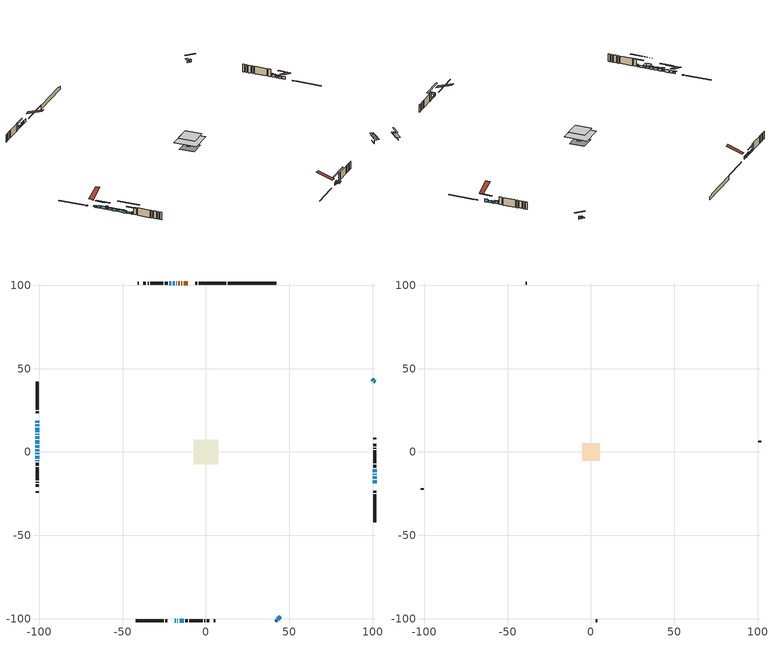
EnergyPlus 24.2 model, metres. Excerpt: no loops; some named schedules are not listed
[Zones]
conditioned space
 floor outside (Floor1 construction): -0.5,-0.5 -0.5,0.5 0.5,0.5 0.5,-0.5 z1.04
 floor outside (Floor2 construction): -0.66,-0.66 -0.66,0.66 0.66,0.66 0.66,-0.66 z1.04
 floor adiabatic (AdiabaticFloorConstruction): -7.26,-7.26 -7.26,7.26 7.26,7.26 7.26,-7.26 z3.48
 floor foundation (Slab1 construction): -4.79,-4.79 -4.79,4.79 4.79,4.79 4.79,-4.79 z-1.6
 floor foundation (Slab2 construction): -2.5,-1 -2.5,1 2.5,1 2.5,-1 z0
 wall outside (RimJoist1 construction): 12.1,101.38 -4.4,101.38 / -41.99,-101.38 -25.49,-101.38 / -101.38,41.99 -101.38,25.49 / 101.38,-41.99 101.38,-25.49 z1.04:1.34
 wall outside (RimJoist3 construction): -5.33,101.38 -6.53,101.38 / -24.56,-101.38 -23.36,-101.38 / -101.38,24.56 -101.38,23.36 / 101.38,-24.56 101.38,-23.36 z1.04:1.34
 wall outside (AdiabaticWallConstruction 1): -11.09,101.38 -13.43,101.38 / -14.36,101.38 -14.79,101.38 / -15.72,101.38 -16.53,101.38 / -17.46,101.38 -17.94,101.38 z1.04:3.07
 wall outside (AdiabaticWallConstruction): 101.38,-18.8 101.38,-17.02 / -101.38,14.58 -101.38,11.88 / 101.38,-12.15 101.38,-10.37 / 101.38,41.99 100.96,42.41 / 41.99,-101.38 42.41,-100.96 z1.04:2.82; -18.86,101.38 -20.03,101.38 / -101.38,-2.34 -101.38,-4.12 z1.04:2.21; -18.8,-101.38 -18.21,-101.38 / -101.38,16.7 -101.38,15.5 / -101.38,9.55 -101.38,8.05 z1.04:2.54; -101.38,18.8 -101.38,17.63 z1.04:2.01; -101.38,10.96 -101.38,10.47 / -17.28,-101.38 -16.8,-101.38 / -101.38,-5.05 -101.38,-5.53 z1.04:2.64; 101.38,-16.09 101.38,-14.59 / 101.38,-13.66 101.38,-13.08 / -20.96,101.38 -22.16,101.38 / -101.38,1.6 -101.38,0.41 z1.04:2.24; -101.38,7.12 -101.38,4.88 z1.04:2.44; -101.38,3.95 -101.38,2.53 z1.04:2.51; -101.38,-0.52 -101.38,-1.41 z1.04:1.93; -15.87,-101.38 -13.48,-101.38 z1.04:1.8; 100.31,43.06 99.77,43.6 z1.04:2.26; 43.06,-100.31 44.39,-98.98 z1.04:1.29; 45.05,-98.32 45.19,-98.17 z1.04:1.48
 wall outside (Wall1 construction): -23.09,101.38 -24.75,101.38 / -12.55,-101.38 -10.89,-101.38 / -101.38,-6.46 -101.38,-8.13 / 101.38,-9.44 101.38,-7.78 z1.04:5.92
 wall outside (Wall2 construction): -25.68,101.38 -33.54,101.38 / -9.96,-101.38 -2.1,-101.38 / -101.38,-9.05 -101.38,-16.91 / 101.38,-6.85 101.38,1.01 z1.04:5.92
 wall outside (Wall4 construction): -34.47,101.38 -35.07,101.38 / -1.17,-101.38 -0.57,-101.38 / -101.38,-17.84 -101.38,-18.44 / 101.38,1.94 101.38,2.54 z1.04:5.92
 wall outside (Wall5 construction): -36,101.38 -37.59,101.38 / 0.36,-101.38 1.95,-101.38 / -101.38,-19.37 -101.38,-20.96 / 101.38,3.47 101.38,5.06 z1.04:5.92
 wall outside (Wall7 construction): -40.2,101.38 -41.06,101.38 / 4.56,-101.38 5.42,-101.38 / -101.38,-23.57 -101.38,-24.44 / 101.38,7.67 101.38,8.54 z1.04:5.92
 wall foundation (FoundationWall1 construction): 13.03,101.38,-1.6 13.03,101.38,1.04 39.1,101.38,1.04 39.1,101.38,0.41 41.99,101.38,0.41 41.99,101.38,-1.6
 window (WindowConstruction): 101.38,-18.8 101.38,-17.02 z1.04:2.82
 window (WindowConstruction 5): -18.86,101.38 -20.03,101.38 z1.04:2.21
 window (WindowConstruction 6): -18.8,-101.38 -18.21,-101.38 z1.04:2.54
 window (WindowConstruction 7): -101.38,18.8 -101.38,17.63 z1.04:2.01
 window (WindowConstruction 8): -101.38,16.7 -101.38,15.51 z1.04:2.54
 window (WindowConstruction 9): -101.38,14.58 -101.38,11.89 z1.04:2.82
 window (WindowConstruction 22): -101.38,10.96 -101.38,10.47 z1.04:2.64
 window (WindowConstruction 10): 101.38,-16.09 101.38,-14.59 z1.04:2.23
 window (WindowConstruction 11): 101.38,-13.66 101.38,-13.08 z1.04:2.23
 window (WindowConstruction 12): -20.96,101.38 -22.16,101.38 z1.04:2.23
 window (WindowConstruction 13): -101.38,9.55 -101.38,8.05 z1.04:2.54
 window (WindowConstruction 1): 101.38,-12.15 101.38,-10.37 z1.04:2.82
 window (WindowConstruction 14): -101.38,7.12 -101.38,4.88 z1.04:2.44
 window (WindowConstruction 15): -101.38,3.95 -101.38,2.53 z1.04:2.51
 window (WindowConstruction 23): -17.28,-101.38 -16.8,-101.38 z1.04:2.64
 window (WindowConstruction 16): -101.38,1.6 -101.38,0.41 z1.04:2.23
 window (WindowConstruction 17): -101.38,-0.52 -101.38,-1.41 z1.04:1.93
 window (WindowConstruction 18): -101.38,-2.34 -101.38,-4.12 z1.04:2.21
 window (WindowConstruction 24): -15.87,-101.38 -13.48,-101.38 z1.04:1.8
 window (WindowConstruction 2): 101.38,41.99 100.96,42.41 z1.04:2.82
 window (WindowConstruction 3): 100.31,43.06 99.77,43.6 z1.04:2.26
 window (WindowConstruction 4): 41.99,-101.38 42.41,-100.96 z1.04:2.82
 window (WindowConstruction 19): -101.38,-5.05 -101.38,-5.53 z1.04:2.64
 window (WindowConstruction 20): 43.06,-100.31 44.39,-98.98 z1.04:1.29
 window (WindowConstruction 21): 45.05,-98.32 45.19,-98.18 z1.04:1.47
 door (Door): -11.09,101.38 -13.43,101.38 z1.04:3.07
 door (Door 1): -14.36,101.38 -14.79,101.38 z1.04:3.07
 door (Door 2): -15.72,101.38 -16.53,101.38 z1.04:3.07
 door (Door 3): -17.46,101.38 -17.94,101.38 z1.04:3.07
 ceiling adiabatic (AdiabaticFloorConstruction): 7.26,-7.26 7.26,7.26 -7.26,7.26 -7.26,-7.26 z3.48
attic - vented
 floor to conditioned space (Floor3 construction Reversed): -5.28,-5.28 -5.28,5.28 5.28,5.28 5.28,-5.28 z5.92
 wall outside (Wall6 construction): -38.52,101.38 -39.27,101.38 / 2.88,-101.38 3.63,-101.38 / -101.38,-21.89 -101.38,-22.65 / 101.38,5.99 101.38,6.75 z1.04:5.92
 roof outside (Roof1 construction): -10.16,101.38,5.92 -10.16,91.1,9.34 -7.45,91.1,9.34 -7.45,101.38,5.92; -19.73,-101.38,5.92 -19.73,-91.1,9.34 -22.43,-91.1,9.34 -22.43,-101.38,5.92; -101.38,19.73,5.92 -91.1,19.73,9.34 -91.1,22.43,9.34 -101.38,22.43,5.92; 101.38,-19.73,5.92 91.1,-19.73,9.34 91.1,-22.43,9.34 101.38,-22.43,5.92
shading: 101.38,-13.97 101.38,-21.85 101.99,-21.85 101.99,-13.97 z5.87; -23.08,101.38 -15.81,101.38 -15.81,101.99 -23.08,101.99 z5.26; -17.91,-101.38 -19.1,-101.38 -19.1,-104.43 -17.91,-104.43 z2.84; -101.38,17.33 -101.38,19.1 -102.6,19.1 -102.6,17.33 z2.3; -101.38,12.45 -101.38,19.75 -101.99,19.75 -101.99,12.45 z5.59; -101.38,8.83 -101.38,17.63 -101.99,17.63 -101.99,8.83 z5.87; -101.38,9.87 -101.38,11.57 -101.99,11.57 -101.99,9.87 z3.25; 101.38,-14.29 101.38,-16.39 101.99,-16.39 101.99,-14.29 z2.53; 101.38,-12.78 101.38,-13.96 101.99,-13.96 101.99,-12.78 z2.53; -22.45,101.38 -20.66,101.38 -20.66,101.99 -22.45,101.99 z2.53; -101.38,7.75 -101.38,9.84 -101.99,9.84 -101.99,7.75 z2.84; 101.38,-10.07 101.38,-12.45 101.99,-12.45 101.99,-10.07 z3.12; -101.38,4.58 -101.38,7.42 -101.99,7.42 -101.99,4.58 z2.73; -101.38,2.23 -101.38,4.25 -101.99,4.25 -101.99,2.23 z2.81; -16.19,-101.38 -17.89,-101.38 -17.89,-104.43 -16.19,-104.43 z3.25; -101.38,-0.2 -101.38,2.21 -104.43,2.21 -104.43,-0.2 z2.84; -101.38,-2.02 -101.38,0.09 -104.43,0.09 -104.43,-2.02 z2.54; -101.38,-10.22 -101.38,3.76 -101.99,3.76 -101.99,-10.22 z8.31; -7.38,-101.38 -21.97,-101.38 -21.97,-101.99 -7.38,-101.99 z7.9; 98.81,44.56 103.53,39.83 103.96,40.27 99.24,44.99 z5.87; 99.56,43.81 100.52,42.85 102.24,44.58 101.28,45.54 z2.56; 44.56,-98.81 39.83,-103.53 40.27,-103.96 44.99,-99.24 z5.87; -101.38,-8.58 -101.38,-2 -101.99,-2 -101.99,-8.58 z5.69; 46.33,-97.04 41.12,-102.24 42.85,-103.97 48.06,-98.76 z4.03; 47.35,-96.02 42.89,-100.48 44.62,-102.2 49.07,-97.75 z4.52
[Building]
Building 1: Terrain=Suburbs
[Site:Location]
Calgary Intl AP_AB: Latitude {deg}=51.11; Longitude {deg}=-114.02; Time Zone {hr}=-7; Elevation {m}=1084; Keep Site Location Information=Yes
[Site:GroundTemperature:Shallow]
0.326196, -1.55603, -1.70677, -0.813554, 2.7722, 6.34125, 9.43543, 11.3955, 11.562, 9.96783, 6.95256, 3.49299
[Site:WaterMainsTemperature]
Calculation Method=Schedule; Temperature Schedule=mains temperature schedule
[Material] Roughness=Rough; Thermal Absorptance=0.9
Name | Thickness {m} | Conductivity {W/m-K} | Density {kg/m3} | Specific Heat {J/kg-K} | Solar Absorptance | Visible Absorptance
asphalt or fiberglass shingles | 0.00635 | 0.162714 | 1121.4 | 1465.45 | 0.4 | 0.4
ceiling loosefill ins | 0.169333 | 0.0480833 | 16.02 | 1046.75 | 0.7 | 0.7
ceiling stud and cavity | 0.1397 | 0.202907 | 65.682 | 1177.47 | 0.7 | 0.7
concrete 4.0 in. | 0.1016 | 1.803125 | 2242.8 | 837.4 | 0.7 | 0.7
concrete 8.0 in. | 0.2032 | 1.803125 | 2242.8 | 837.4 | 0.7 | 0.7
door material | 0.04445 | 0.0451087 | 512.64 | 1214.23 | 0.7 | 0.7
door material 1 | 0.04445 | 0.20624 | 512.64 | 1214.23 | 0.7 | 0.7
exterior vertical ins | 0.0454343 | 0.029427 | 32.04 | 1214.23 | 0.7 | 0.7
floor covering | 0.0127 | 0.0433444 | 54.468 | 1339.84 | 0.6 | 0.6
floor rigid ins | 0.103632 | 0.029427 | 32.04 | 1214.23 | 0.7 | 0.7
floor rigid ins 1; wall rigid ins 1 | 0.512978 | 0.029427 | 32.04 | 1214.23 | 0.7 | 0.7
floor stud and cavity | 0.1397 | 0.153103 | 92.3553 | 1139.71 | 0.7 | 0.7
floor stud and cavity 1 | 0.1397 | 0.183144 | 92.3553 | 1139.71 | 0.7 | 0.7
floor stud and cavity 2 | 0.1397 | 1.75129 | 37.0049 | 1207.88 | 0.7 | 0.7
furniture material conditioned space 1 | 0.1524 | 0.115458 | 640.8 | 1214.23 | 0.6 | 0.6
gypsum board | 0.0127 | 0.160291 | 801 | 837.4 | 0.6 | 0.6
gypsum board 1 | 0.0127 | 0.160291 | 801 | 837.4 | 0.7 | 0.7
osb sheathing 0.5 in. | 0.0127 | 0.115458 | 512.64 | 1214.23 | 0.7 | 0.7
osb sheathing 0.75 in. | 0.01905 | 0.115458 | 512.64 | 1214.23 | 0.7 | 0.7
osb sheathing 2.0 in. | 0.0508 | 0.115458 | 512.64 | 1214.23 | 0.7 | 0.7
rim joist rigid ins; wall rigid ins | 0.051816 | 0.029427 | 32.04 | 1214.23 | 0.7 | 0.7
rim joist stud and cavity | 0.0508 | 0.044277 | 125.044 | 1163.47 | 0.6 | 0.6
rim joist stud and cavity 1 | 0.0508 | 0.0460436 | 125.044 | 1163.47 | 0.6 | 0.6
wall stud and cavity | 0.1397 | 0.469481 | 139.0536 | 1170.24 | 0.7 | 0.7
wall stud and cavity 1 | 0.1397 | 0.238258 | 139.0536 | 1170.24 | 0.7 | 0.7
wall stud and cavity 2 | 0.1397 | 0.785599 | 139.0536 | 1170.24 | 0.7 | 0.7
wall stud and cavity 3 | 0.1397 | 0.219171 | 139.0536 | 1170.24 | 0.7 | 0.7
wall stud and cavity 4 | 0.0889 | 6.9971 | 50.32683 | 1063.81 | 0.6 | 0.6
wall stud and cavity 5 | 0.1397 | 0.0739999 | 139.0536 | 1170.24 | 0.7 | 0.7
wall stud and cavity 6 | 0.0889 | 0.380278 | 52.3479 | 1209.89 | 0.7 | 0.7
wall stud and cavity 7 | 0.0889 | 0.391764 | 83.0341 | 1211.67 | 0.7 | 0.7
wood siding | 0.0254 | 0.102417 | 544.68 | 1172.36 | 0.4 | 0.4
wood siding 1 | 0.00254 | 0.102417 | 544.68 | 1172.36 | 0.4 | 0.4
wood siding 2; wood siding 3; wood siding 4 | 0.0254 | 0.102417 | 544.68 | 1172.36 | 0.7 | 0.7
[WindowMaterial:SimpleGlazingSystem]
Name | U-Factor {W/m2-K} | Solar Heat Gain Coefficient
WindowMaterial | 1.68239 | 0.59
WindowMaterial 1 | 1.95096 | 0.46
WindowMaterial 10 | 1.86125 | 0.5
WindowMaterial 11 | 1.81299 | 0.53
WindowMaterial 12 | 1.8692 | 0.5
WindowMaterial 13 | 2.03045 | 0.42
WindowMaterial 14 | 1.71078 | 0.57
WindowMaterial 15 | 2.76008 | 0.61
WindowMaterial 16 | 2.00377 | 0.43
WindowMaterial 17 | 2.77825 | 0.14
WindowMaterial 18 | 1.831155 | 0.51
WindowMaterial 19 | 1.777214 | 0.54
WindowMaterial 2 | 1.77551 | 0.54
WindowMaterial 3 | 1.93393 | 0.47
WindowMaterial 4 | 1.799926 | 0.53
WindowMaterial 5 | 1.95777 | 0.46
WindowMaterial 6 | 1.885096 | 0.49
WindowMaterial 7 | 1.76926 | 0.55
WindowMaterial 8 | 1.98503 | 0.44
WindowMaterial 9 | 1.73406 | 0.56
[Construction]
AdiabaticFloorConstruction: floor stud and cavity 2, floor rigid ins 1, osb sheathing 0.75 in., floor covering
AdiabaticWallConstruction: wood siding 3, wall rigid ins 1, wall stud and cavity 6, gypsum board
AdiabaticWallConstruction 1: wood siding 4, wall rigid ins 1, wall stud and cavity 6, gypsum board
Door; Door 2; Door 3: door material
Door 1: door material 1
Floor1 construction: floor stud and cavity, floor rigid ins, osb sheathing 0.75 in., floor covering
Floor2 construction: floor stud and cavity 1, floor rigid ins, osb sheathing 0.75 in., floor covering
Floor3 construction Reversed: gypsum board, ceiling stud and cavity, ceiling loosefill ins
FoundationWall1 construction: concrete 8.0 in., gypsum board 1
furniture construction conditioned space 1: furniture material conditioned space 1
PartitionWallConstruction: gypsum board, wall stud and cavity 7, gypsum board
RimJoist1 construction: wood siding 2, rim joist rigid ins, osb sheathing 2.0 in., rim joist stud and cavity
RimJoist3 construction: wood siding 2, rim joist rigid ins, osb sheathing 2.0 in., rim joist stud and cavity 1
Roof1 construction: asphalt or fiberglass shingles
Slab1 construction; Slab2 construction: concrete 4.0 in.
Wall1 construction: wood siding, wall rigid ins, osb sheathing 0.5 in., wall stud and cavity, gypsum board
Wall2 construction: wood siding, wall rigid ins, osb sheathing 0.5 in., wall stud and cavity 1, gypsum board
Wall4 construction: wood siding, wall rigid ins, osb sheathing 0.5 in., wall stud and cavity 2, gypsum board
Wall5 construction: wood siding, wall rigid ins, osb sheathing 0.5 in., wall stud and cavity 3, gypsum board
Wall6 construction: wood siding 1, wall stud and cavity 4
Wall7 construction: wood siding, osb sheathing 0.5 in., wall stud and cavity 5, gypsum board
WindowConstruction; WindowConstruction 1: WindowMaterial
WindowConstruction 10; WindowConstruction 8: WindowMaterial 6
WindowConstruction 11: WindowMaterial 8
WindowConstruction 12; WindowConstruction 16: WindowMaterial 9
WindowConstruction 13: WindowMaterial 10
WindowConstruction 14: WindowMaterial 11
WindowConstruction 15: WindowMaterial 12
WindowConstruction 17: WindowMaterial 13
WindowConstruction 18: WindowMaterial 14
WindowConstruction 19; WindowConstruction 23: WindowMaterial 15
WindowConstruction 2; WindowConstruction 4: WindowMaterial 1
WindowConstruction 20: WindowMaterial 16
WindowConstruction 21: WindowMaterial 17
WindowConstruction 22: WindowMaterial 18
WindowConstruction 24: WindowMaterial 19
WindowConstruction 3: WindowMaterial 2
WindowConstruction 5: WindowMaterial 3
WindowConstruction 6: WindowMaterial 4
WindowConstruction 7: WindowMaterial 5
WindowConstruction 9: WindowMaterial 7
[Zone] Multiplier=1; Part of Total Floor Area=Yes
Name | Volume {m3}
attic - vented | 61.9192
conditioned space | 865
[Space]
Name | Zone | Volume {m3}
attic - vented 1 | attic - vented | 61.9192
conditioned space 1 | conditioned space | 865
[ZoneInfiltration:EffectiveLeakageArea]
infil attic - vented 1: Zone or Space=attic - vented 1; Schedule=Always On Discrete; Effective Air Leakage Area {cm2}=3817.37; Stack Coefficient=0.00057735; Wind Coefficient=1.62345e-05
[ZoneMixing]
whole house fan mix: Zone or Space=attic - vented; Schedule=Always On Continuous; Design Flow Rate Calculation Method=Flow/Zone; Design Flow Rate {m3/s}=0; Source Zone or Space=conditioned space
[SurfaceProperty:ExposedFoundationPerimeter] Exposed Perimeter Calculation Method=TotalExposedPerimeter
Name | Total Exposed Perimeter {m}
Slab1 | 28.96
Slab2 | 14.021
[InternalMass] Zone or ZoneList=conditioned space; Space or SpaceList=conditioned space 1
Name | Construction | Surface Area {m2}
furniture mass conditioned space 1 | furniture construction conditioned space 1 | 126.168
partition wall mass | PartitionWallConstruction | 315.42
[Lights]
interior lighting: Zone or ZoneList or Space or SpaceList=conditioned space 1; Schedule=interior lighting schedule; Design Level Calculation Method=LightingLevel; Lighting Level {W}=343.2; Return Air Fraction=0; Fraction Radiant=0.6; Fraction Visible=0.2; Fraction Replaceable=1
[People]
occupants: Zone or ZoneList or Space or SpaceList=conditioned space 1; Number of People Schedule=occupants schedule; Number of People Calculation Method=People; Number of People=3; Fraction Radiant=0.314171; Sensible Heat Fraction=0.56303; Activity Level Schedule=occupants activity schedule; Carbon Dioxide Generation Rate {m3/s-W}=0; Enable ASHRAE 55 Comfort Warnings=No; Mean Radiant Temperature Calculation Type=EnclosureAveraged
[ElectricEquipment] Zone or ZoneList or Space or SpaceList=conditioned space 1; Design Level Calculation Method=EquipmentLevel
Name | Schedule | Design Level {W} | Fraction Latent | Fraction Radiant | Fraction Lost
clothes dryer | clothes dryer schedule | 140.772 | 0.015 | 0.081 | 0.85
clothes washer | clothes washer schedule | 32.1985 | 0.03 | 0.162 | 0.7
cooking range | cooking range schedule | 215.147 | 0.08 | 0.432 | 0.2
dishwasher | dishwasher schedule | 66.8632 | 0.3 | 0.18 | 0.4
fridge | fridge schedule | 72.9452 | 0 | 0.6 | 0
mech vent bath fan 0 | mech vent bath fan 0 schedule | 50.2 | 0 | 0 | 1
mech vent bath fan 1 | mech vent bath fan 1 schedule | 50.2 | 0 | 0 | 1
mech vent bath fan 2 | mech vent bath fan 2 schedule | 50.2 | 0 | 0 | 1
mech vent bath fan 3 | mech vent bath fan 3 schedule | 50.2 | 0 | 0 | 1
mech vent house fan | mech vent house fan schedule | 0 | 0 | 0 | 1
mech vent house fan cfis | mech vent house fan cfis schedule | 0 | 0 | 0 | 0
mech vent range fan 0 | mech vent range fan 0 schedule | 57 | 0 | 0 | 1
misc plug loads | misc plug loads schedule | 494.7 | 0.045 | 0.513 | 0.1
whole house fan | Always On Discrete | 0 | 0 | 0 | 1
[OtherEquipment] Zone or ZoneList or Space or SpaceList=conditioned space 1; Design Level Calculation Method=EquipmentLevel
Name | Fuel Type | Schedule | Design Level {W} | Fraction Latent | Fraction Radiant | Fraction Lost
clothes dryer 1 | Electricity | clothes dryer schedule | 0 | 0.015 | 0.081 | 0.85
cooking range 1 | Electricity | cooking range schedule | 0 | 0.08 | 0.432 | 0.2
general water use latent | None | general water use schedule | 62.594 | 1 | 0 | 0
general water use sensible | None | general water use schedule | -61.6891 | 0 | 0.6 | 0
mech vent house fan latent load | None | Always On Discrete | 0 | 1 | 0 | 0
mech vent house fan sensible load | None | Always On Discrete | 0 | 0 | 0 | 0
water heater energy adjustment1 | NaturalGas | Always On Discrete | 0.01 | 0 | 0 | 1
[ZoneInfiltration:DesignFlowRate] Zone or ZoneList or Space or SpaceList=conditioned space 1; Schedule=Always On Discrete; Design Flow Rate Calculation Method=Flow/Zone; Design Flow Rate {m3/s}=0
infil flow; natural vent flow; whole house fan flow
[Foundation:Kiva] Initial Indoor Air Temperature {C}=18; Wall Depth Below Slab {m}=0.2032
Name | Wall Height Above Grade {m} | Custom Block Material Name 1 | Custom Block Depth 1 {m} | Custom Block X Position 1 {m} | Custom Block Z Position 1 {m}
Foundation Kiva 1 | 1.04001 | exterior vertical ins | 2.63999 | 0.2159 | 0
Foundation Kiva 2 | 0.1016
[Foundation:Kiva:Settings]
Soil Conductivity {W/m-K}=0.849921; Soil Density {kg/m3}=1842.3; Soil Specific Heat {J/kg-K}=418.7; Ground Solar Absorptivity=0.9; Ground Thermal Absorptivity=0.9; Ground Surface Roughness {m}=0.03; Far-Field Width {m}=40; Deep-Ground Boundary Condition=ZeroFlux; Deep-Ground Depth {m}=40; Minimum Cell Dimension {m}=0.2; Maximum Cell Growth Coefficient=3; Simulation Timestep=Timestep
[Exterior:Lights]
exterior lighting: Schedule=exterior lighting schedule; Design Level {W}=75.6
[Schedule:Constant]
Name | Hourly Value
Always On Continuous; mech vent house fan schedule; mech vent house fan cfis schedule; Always On Discrete | 1
occupants activity schedule | 117.228
fridge schedule | 0
[Schedule:Week:Daily]
interior lighting schedule Week Rule - Jan1-Jan27: interior lighting schedule day, interior lighting schedule day, interior lighting schedule day, interior lighting schedule day, interior lighting schedule day, interior lighting schedule day, interior lighting schedule day, interior lighting schedule default day, interior lighting schedule default day, interior lighting schedule default day, interior lighting schedule default day, interior lighting schedule default day
interior lighting schedule Week Rule - Jan28-Feb3: interior lighting schedule day, interior lighting schedule day, interior lighting schedule day, interior lighting schedule day, interior lighting schedule day 1, interior lighting schedule day 1, interior lighting schedule day 1, interior lighting schedule default day, interior lighting schedule default day, interior lighting schedule default day, interior lighting schedule default day, interior lighting schedule default day
interior lighting schedule Week Rule - Feb4-Feb24: interior lighting schedule day 1, interior lighting schedule day 1, interior lighting schedule day 1, interior lighting schedule day 1, interior lighting schedule day 1, interior lighting schedule day 1, interior lighting schedule day 1, interior lighting schedule default day, interior lighting schedule default day, interior lighting schedule default day, interior lighting schedule default day, interior lighting schedule default day
interior lighting schedule Week Rule - Feb25-Mar3: interior lighting schedule day 1, interior lighting schedule day 1, interior lighting schedule day 1, interior lighting schedule day 1, interior lighting schedule day 2, interior lighting schedule day 2, interior lighting schedule day 2, interior lighting schedule default day, interior lighting schedule default day, interior lighting schedule default day, interior lighting schedule default day, interior lighting schedule default day
interior lighting schedule Week Rule - Mar4-Mar31: interior lighting schedule day 2, interior lighting schedule day 2, interior lighting schedule day 2, interior lighting schedule day 2, interior lighting schedule day 2, interior lighting schedule day 2, interior lighting schedule day 2, interior lighting schedule default day, interior lighting schedule default day, interior lighting schedule default day, interior lighting schedule default day, interior lighting schedule default day
interior lighting schedule Week Rule - Apr1-Apr28: interior lighting schedule day 3, interior lighting schedule day 3, interior lighting schedule day 3, interior lighting schedule day 3, interior lighting schedule day 3, interior lighting schedule day 3, interior lighting schedule day 3, interior lighting schedule default day, interior lighting schedule default day, interior lighting schedule default day, interior lighting schedule default day, interior lighting schedule default day
interior lighting schedule Week Rule - Apr29-May5: interior lighting schedule day 3, interior lighting schedule day 3, interior lighting schedule day 4, interior lighting schedule day 4, interior lighting schedule day 4, interior lighting schedule day 4, interior lighting schedule day 4, interior lighting schedule default day, interior lighting schedule default day, interior lighting schedule default day, interior lighting schedule default day, interior lighting schedule default day
interior lighting schedule Week Rule - May6-May26: interior lighting schedule day 4, interior lighting schedule day 4, interior lighting schedule day 4, interior lighting schedule day 4, interior lighting schedule day 4, interior lighting schedule day 4, interior lighting schedule day 4, interior lighting schedule default day, interior lighting schedule default day, interior lighting schedule default day, interior lighting schedule default day, interior lighting schedule default day
interior lighting schedule Week Rule - May27-Jun2: interior lighting schedule day 4, interior lighting schedule day 4, interior lighting schedule day 4, interior lighting schedule day 4, interior lighting schedule day 4, interior lighting schedule day 5, interior lighting schedule day 5, interior lighting schedule default day, interior lighting schedule default day, interior lighting schedule default day, interior lighting schedule default day, interior lighting schedule default day
interior lighting schedule Week Rule - Jun3-Jun30: interior lighting schedule day 5, interior lighting schedule day 5, interior lighting schedule day 5, interior lighting schedule day 5, interior lighting schedule day 5, interior lighting schedule day 5, interior lighting schedule day 5, interior lighting schedule default day, interior lighting schedule default day, interior lighting schedule default day, interior lighting schedule default day, interior lighting schedule default day
interior lighting schedule Week Rule - Jul1-Jul28: interior lighting schedule day 6, interior lighting schedule day 6, interior lighting schedule day 6, interior lighting schedule day 6, interior lighting schedule day 6, interior lighting schedule day 6, interior lighting schedule day 6, interior lighting schedule default day, interior lighting schedule default day, interior lighting schedule default day, interior lighting schedule default day, interior lighting schedule default day
interior lighting schedule Week Rule - Jul29-Aug4: interior lighting schedule day 6, interior lighting schedule day 6, interior lighting schedule day 6, interior lighting schedule day 7, interior lighting schedule day 7, interior lighting schedule day 7, interior lighting schedule day 7, interior lighting schedule default day, interior lighting schedule default day, interior lighting schedule default day, interior lighting schedule default day, interior lighting schedule default day
interior lighting schedule Week Rule - Aug5-Aug25: interior lighting schedule day 7, interior lighting schedule day 7, interior lighting schedule day 7, interior lighting schedule day 7, interior lighting schedule day 7, interior lighting schedule day 7, interior lighting schedule day 7, interior lighting schedule default day, interior lighting schedule default day, interior lighting schedule default day, interior lighting schedule default day, interior lighting schedule default day
interior lighting schedule Week Rule - Aug26-Sep1: interior lighting schedule day 7, interior lighting schedule day 7, interior lighting schedule day 7, interior lighting schedule day 7, interior lighting schedule day 7, interior lighting schedule day 7, interior lighting schedule day 8, interior lighting schedule default day, interior lighting schedule default day, interior lighting schedule default day, interior lighting schedule default day, interior lighting schedule default day
interior lighting schedule Week Rule - Sep2-Sep29: interior lighting schedule day 8, interior lighting schedule day 8, interior lighting schedule day 8, interior lighting schedule day 8, interior lighting schedule day 8, interior lighting schedule day 8, interior lighting schedule day 8, interior lighting schedule default day, interior lighting schedule default day, interior lighting schedule default day, interior lighting schedule default day, interior lighting schedule default day
interior lighting schedule Week Rule - Sep30-Oct6: interior lighting schedule day 8, interior lighting schedule day 9, interior lighting schedule day 9, interior lighting schedule day 9, interior lighting schedule day 9, interior lighting schedule day 9, interior lighting schedule day 9, interior lighting schedule default day, interior lighting schedule default day, interior lighting schedule default day, interior lighting schedule default day, interior lighting schedule default day
interior lighting schedule Week Rule - Oct7-Oct27: interior lighting schedule day 9, interior lighting schedule day 9, interior lighting schedule day 9, interior lighting schedule day 9, interior lighting schedule day 9, interior lighting schedule day 9, interior lighting schedule day 9, interior lighting schedule default day, interior lighting schedule default day, interior lighting schedule default day, interior lighting schedule default day, interior lighting schedule default day
interior lighting schedule Week Rule - Oct28-Nov3: interior lighting schedule day 9, interior lighting schedule day 9, interior lighting schedule day 9, interior lighting schedule day 9, interior lighting schedule day 10, interior lighting schedule day 10, interior lighting schedule day 10, interior lighting schedule default day, interior lighting schedule default day, interior lighting schedule default day, interior lighting schedule default day, interior lighting schedule default day
interior lighting schedule Week Rule - Nov4-Nov24: interior lighting schedule day 10, interior lighting schedule day 10, interior lighting schedule day 10, interior lighting schedule day 10, interior lighting schedule day 10, interior lighting schedule day 10, interior lighting schedule day 10, interior lighting schedule default day, interior lighting schedule default day, interior lighting schedule default day, interior lighting schedule default day, interior lighting schedule default day
interior lighting schedule Week Rule - Nov25-Dec1: interior lighting schedule day 10, interior lighting schedule day 10, interior lighting schedule day 10, interior lighting schedule day 10, interior lighting schedule day 10, interior lighting schedule day 10, interior lighting schedule day 11, interior lighting schedule default day, interior lighting schedule default day, interior lighting schedule default day, interior lighting schedule default day, interior lighting schedule default day
interior lighting schedule Week Rule - Dec2-Dec31: interior lighting schedule day 11, interior lighting schedule day 11, interior lighting schedule day 11, interior lighting schedule day 11, interior lighting schedule day 11, interior lighting schedule day 11, interior lighting schedule day 11, interior lighting schedule default day, interior lighting schedule default day, interior lighting schedule default day, interior lighting schedule default day, interior lighting schedule default day
occupants schedule Week Rule - Jan1-Dec31: occupants schedule day, occupants schedule day, occupants schedule day, occupants schedule day, occupants schedule day, occupants schedule day, occupants schedule day, occupants schedule default day, occupants schedule default day, occupants schedule default day, occupants schedule default day, occupants schedule default day
clothes dryer schedule Week Rule - Jan1-Dec31: clothes dryer schedule day, clothes dryer schedule day, clothes dryer schedule day, clothes dryer schedule day, clothes dryer schedule day, clothes dryer schedule day, clothes dryer schedule day, clothes dryer schedule default day, clothes dryer schedule default day, clothes dryer schedule default day, clothes dryer schedule default day, clothes dryer schedule default day
clothes washer schedule Week Rule - Jan1-Dec31: clothes washer schedule day, clothes washer schedule day, clothes washer schedule day, clothes washer schedule day, clothes washer schedule day, clothes washer schedule day, clothes washer schedule day, clothes washer schedule default day, clothes washer schedule default day, clothes washer schedule default day, clothes washer schedule default day, clothes washer schedule default day
cooking range schedule Week Rule - Jan1-Dec31: cooking range schedule day, cooking range schedule day, cooking range schedule day, cooking range schedule day, cooking range schedule day, cooking range schedule day, cooking range schedule day, cooking range schedule default day, cooking range schedule default day, cooking range schedule default day, cooking range schedule default day, cooking range schedule default day
dishwasher schedule Week Rule - Jan1-Dec31: dishwasher schedule day, dishwasher schedule day, dishwasher schedule day, dishwasher schedule day, dishwasher schedule day, dishwasher schedule day, dishwasher schedule day, dishwasher schedule default day, dishwasher schedule default day, dishwasher schedule default day, dishwasher schedule default day, dishwasher schedule default day
mech vent bath fan 0 schedule Week Rule - Jan1-Dec31: mech vent bath fan 0 schedule day, mech vent bath fan 0 schedule day, mech vent bath fan 0 schedule day, mech vent bath fan 0 schedule day, mech vent bath fan 0 schedule day, mech vent bath fan 0 schedule day, mech vent bath fan 0 schedule day, mech vent bath fan 0 schedule default day, mech vent bath fan 0 schedule default day, mech vent bath fan 0 schedule default day, mech vent bath fan 0 schedule default day, mech vent bath fan 0 schedule default day
[Schedule:Year]
interior lighting schedule: interior lighting schedule Week Rule - Jan1-Jan27, 1, 1, 1, 27, interior lighting schedule Week Rule - Jan28-Feb3, 1, 28, 2, 3, interior lighting schedule Week Rule - Feb4-Feb24, 2, 4, 2, 24, interior lighting schedule Week Rule - Feb25-Mar3, 2, 25, 3, 3, interior lighting schedule Week Rule - Mar4-Mar31, 3, 4, 3, 31, interior lighting schedule Week Rule - Apr1-Apr28, 4, 1, 4, 28, interior lighting schedule Week Rule - Apr29-May5, 4, 29, 5, 5, interior lighting schedule Week Rule - May6-May26, 5, 6, 5, 26, interior lighting schedule Week Rule - May27-Jun2, 5, 27, 6, 2, interior lighting schedule Week Rule - Jun3-Jun30, 6, 3, 6, 30, interior lighting schedule Week Rule - Jul1-Jul28, 7, 1, 7, 28, interior lighting schedule Week Rule - Jul29-Aug4, 7, 29, 8, 4, interior lighting schedule Week Rule - Aug5-Aug25, 8, 5, 8, 25, interior lighting schedule Week Rule - Aug26-Sep1, 8, 26, 9, 1, interior lighting schedule Week Rule - Sep2-Sep29, 9, 2, 9, 29, interior lighting schedule Week Rule - Sep30-Oct6, 9, 30, 10, 6, interior lighting schedule Week Rule - Oct7-Oct27, 10, 7, 10, 27, interior lighting schedule Week Rule - Oct28-Nov3, 10, 28, 11, 3, interior lighting schedule Week Rule - Nov4-Nov24, 11, 4, 11, 24, interior lighting schedule Week Rule - Nov25-Dec1, 11, 25, 12, 1, interior lighting schedule Week Rule - Dec2-Dec31, 12, 2, 12, 31
occupants schedule: occupants schedule Week Rule - Jan1-Dec31, 1, 1, 12, 31
clothes dryer schedule: clothes dryer schedule Week Rule - Jan1-Dec31, 1, 1, 12, 31
clothes washer schedule: clothes washer schedule Week Rule - Jan1-Dec31, 1, 1, 12, 31
cooking range schedule: cooking range schedule Week Rule - Jan1-Dec31, 1, 1, 12, 31
dishwasher schedule: dishwasher schedule Week Rule - Jan1-Dec31, 1, 1, 12, 31
mech vent bath fan 0 schedule: mech vent bath fan 0 schedule Week Rule - Jan1-Dec31, 1, 1, 12, 31
mech vent bath fan 1 schedule: mech vent bath fan 1 schedule Week Rule - Jan1-Dec31, 1, 1, 12, 31
mech vent bath fan 2 schedule: mech vent bath fan 2 schedule Week Rule - Jan1-Dec31, 1, 1, 12, 31
mech vent bath fan 3 schedule: mech vent bath fan 3 schedule Week Rule - Jan1-Dec31, 1, 1, 12, 31
mech vent range fan 0 schedule: mech vent range fan 0 schedule Week Rule - Jan1-Dec31, 1, 1, 12, 31
misc plug loads schedule: misc plug loads schedule Week Rule - Jan1-Dec31, 1, 1, 12, 31
general water use schedule: general water use schedule Week Rule - Jan1-Dec31, 1, 1, 12, 31
exterior lighting schedule: exterior lighting schedule Week Rule - Jan1-Jan27, 1, 1, 1, 27, exterior lighting schedule Week Rule - Jan28-Feb3, 1, 28, 2, 3, exterior lighting schedule Week Rule - Feb4-Feb24, 2, 4, 2, 24, exterior lighting schedule Week Rule - Feb25-Mar3, 2, 25, 3, 3, exterior lighting schedule Week Rule - Mar4-Mar31, 3, 4, 3, 31, exterior lighting schedule Week Rule - Apr1-Apr28, 4, 1, 4, 28, exterior lighting schedule Week Rule - Apr29-May5, 4, 29, 5, 5, exterior lighting schedule Week Rule - May6-May26, 5, 6, 5, 26, exterior lighting schedule Week Rule - May27-Jun2, 5, 27, 6, 2, exterior lighting schedule Week Rule - Jun3-Jun30, 6, 3, 6, 30, exterior lighting schedule Week Rule - Jul1-Jul28, 7, 1, 7, 28, exterior lighting schedule Week Rule - Jul29-Aug4, 7, 29, 8, 4, exterior lighting schedule Week Rule - Aug5-Aug25, 8, 5, 8, 25, exterior lighting schedule Week Rule - Aug26-Sep1, 8, 26, 9, 1, exterior lighting schedule Week Rule - Sep2-Sep29, 9, 2, 9, 29, exterior lighting schedule Week Rule - Sep30-Oct6, 9, 30, 10, 6, exterior lighting schedule Week Rule - Oct7-Oct27, 10, 7, 10, 27, exterior lighting schedule Week Rule - Oct28-Nov3, 10, 28, 11, 3, exterior lighting schedule Week Rule - Nov4-Nov24, 11, 4, 11, 24, exterior lighting schedule Week Rule - Nov25-Dec1, 11, 25, 12, 1, exterior lighting schedule Week Rule - Dec2-Dec31, 12, 2, 12, 31
[Schedule:Compact]
mains temperature schedule: Through: 01/01, For: AllDays, Until: 24:00, 5.30611, Through: 01/02, For: AllDays, Until: 24:00, 5.24556, Through: 01/03, For: AllDays, Until: 24:00, 5.18611, Through: 01/04, For: AllDays, Until: 24:00, 5.12778, Through: 01/05, For: AllDays, Until: 24:00, 5.07, Through: 01/06, For: AllDays, Until: 24:00, 5.01278, Through: 01/07, For: AllDays, Until: 24:00, 4.95722, Through: 01/08, For: AllDays, Until: 24:00, 4.90222, Through: 01/09, For: AllDays, Until: 24:00, 4.84778, Through: 01/10, For: AllDays, Until: 24:00, 4.795, Through: 01/11, For: AllDays, Until: 24:00, 4.74278, Through: 01/12, For: AllDays, Until: 24:00, 4.69167, Through: 01/13, For: AllDays, Until: 24:00, 4.64111, Through: 01/14, For: AllDays, Until: 24:00, 4.59222, Through: 01/15, For: AllDays, Until: 24:00, 4.54389, Through: 01/16, For: AllDays, Until: 24:00, 4.49722, Through: 01/17, For: AllDays, Until: 24:00, 4.45111, Through: 01/18, For: AllDays, Until: 24:00, 4.40611, Through: 01/19, For: AllDays, Until: 24:00, 4.36222, Through: 01/20, For: AllDays, Until: 24:00, 4.32, Through: 01/21, For: AllDays, Until: 24:00, 4.27833, Through: 01/22, For: AllDays, Until: 24:00, 4.23778, Through: 01/23, For: AllDays, Until: 24:00, 4.19833, Through: 01/24, For: AllDays, Until: 24:00, 4.16056, Through: 01/25, For: AllDays, Until: 24:00, 4.12333, Through: 01/26, For: AllDays, Until: 24:00, 4.08778, Through: 01/27, For: AllDays, Until: 24:00, 4.05278, Through: 01/28, For: AllDays, Until: 24:00, 4.01944, Through: 01/29, For: AllDays, Until: 24:00, 3.98722, Through: 01/30, For: AllDays, Until: 24:00, 3.95611, Through: 01/31, For: AllDays, Until: 24:00, 3.92667, Through: 02/01, For: AllDays, Until: 24:00, 3.89778, Through: 02/02, For: AllDays, Until: 24:00, 3.87056, Through: 02/03, For: AllDays, Until: 24:00, 3.84444, Through: 02/04, For: AllDays, Until: 24:00, 3.82, Through: 02/05, For: AllDays, Until: 24:00, 3.79611, Through: 02/06, For: AllDays, Until: 24:00, 3.77389, Through: 02/07, For: AllDays, Until: 24:00, 3.75333, Through: 02/08, For: AllDays, Until: 24:00, 3.73333, Through: 02/09, For: AllDays, Until: 24:00, 3.715, Through: 02/10, For: AllDays, Until: 24:00, 3.69778, Through: 02/11, For: AllDays, Until: 24:00, 3.68222, Through: 02/12, For: AllDays, Until: 24:00, 3.66778, Through: 02/13, For: AllDays, Until: 24:00, 3.65444, Through: 02/14, For: AllDays, Until: 24:00, 3.64278, Through: 02/15, For: AllDays, Until: 24:00, 3.63222, Through: 02/16, For: AllDays, Until: 24:00, 3.62278, Through: 02/17, For: AllDays, Until: 24:00, 3.615, Through: 02/18, For: AllDays, Until: 24:00, 3.60833, Through: 02/19, For: AllDays, Until: 24:00, 3.60333, Through: 02/20, For: AllDays, Until: 24:00, 3.59944, Through: 02/21, For: AllDays, Until: 24:00, 3.59667, Through: 02/22, For: AllDays, Until: 24:00, 3.59556, Through: 02/23, For: AllDays, Until: 24:00, 3.59556, Through: 02/24, For: AllDays, Until: 24:00, 3.59722, Through: 02/25, For: AllDays, Until: 24:00, 3.6, Through: 02/26, For: AllDays, Until: 24:00, 3.60389, Through: 02/27, For: AllDays, Until: 24:00, 3.60944, Through: 02/28, For: AllDays, Until: 24:00, 3.61611, Through: 03/01, For: AllDays, Until: 24:00, 3.62444, Through: 03/02, For: AllDays, Until: 24:00, 3.63333, Through: 03/03, For: AllDays, Until: 24:00, 3.64444, Through: 03/04, For: AllDays, Until: 24:00, 3.65611, Through: 03/05, For: AllDays, Until: 24:00, 3.67, Through: 03/06, For: AllDays, Until: 24:00, 3.68444, Through: 03/07, For: AllDays, Until: 24:00, 3.70056, Through: 03/08, For: AllDays, Until: 24:00, 3.71778, Through: 03/09, For: AllDays, Until: 24:00, 3.73611, Through: 03/10, For: AllDays, Until: 24:00, 3.75611, Through: 03/11, For: AllDays, Until: 24:00, 3.77722, Through: 03/12, For: AllDays, Until: 24:00, 3.79944, Through: 03/13, For: AllDays, Until: 24:00, 3.82333, Through: 03/14, For: AllDays, Until: 24:00, 3.84833, Through: 03/15, For: AllDays, Until: 24:00, 3.87444, Through: 03/16, For: AllDays, Until: 24:00, 3.90222, Through: 03/17, For: AllDays, Until: 24:00, 3.93056, Through: 03/18, For: AllDays, Until: 24:00, 3.96056, Through: 03/19, For: AllDays, Until: 24:00, 3.99167, Through: 03/20, For: AllDays, Until: 24:00, 4.02444, Through: 03/21, For: AllDays, Until: 24:00, 4.05778, Through: 03/22, For: AllDays, Until: 24:00, 4.09278, Through: 03/23, For: AllDays, Until: 24:00, 4.12833, Through: 03/24, For: AllDays, Until: 24:00, 4.16556, Through: 03/25, For: AllDays, Until: 24:00, 4.20389, Through: 03/26, For: AllDays, Until: 24:00, 4.24333, Through: 03/27, For: AllDays, Until: 24:00, 4.28389, Through: 03/28, For: AllDays, Until: 24:00, 4.32611, Through: 03/29, For: AllDays, Until: 24:00, 4.36889, Through: 03/30, For: AllDays, Until: 24:00, 4.41278, Through: 03/31, For: AllDays, Until: 24:00, 4.45778, Through: 04/01, For: AllDays, Until: 24:00, 4.50389, Through: 04/02, For: AllDays, Until: 24:00, 4.55111, Through: 04/03, For: AllDays, Until: 24:00, 4.59944, Through: 04/04, For: AllDays, Until: 24:00, 4.64833, Through: 04/05, For: AllDays, Until: 24:00, 4.69889, Through: 04/06, For: AllDays, Until: 24:00, 4.75, Through: 04/07, For: AllDays, Until: 24:00, 4.80222, Through: 04/08, For: AllDays, Until: 24:00, 4.85556, Through: 04/09, For: AllDays, Until: 24:00, 4.91, Through: 04/10, For: AllDays, Until: 24:00, 4.965, Through: 04/11, For: AllDays, Until: 24:00, 5.02111, Through: 04/12, For: AllDays, Until: 24:00, 5.07833, Through: 04/13, For: AllDays, Until: 24:00, 5.13611, Through: 04/14, For: AllDays, Until: 24:00, 5.195, Through: 04/15, For: AllDays, Until: 24:00, 5.25444, Through: 04/16, For: AllDays, Until: 24:00, 5.315, Through: 04/17, For: AllDays, Until: 24:00, 5.37611, Through: 04/18, For: AllDays, Until: 24:00, 5.43833, Through: 04/19, For: AllDays, Until: 24:00, 5.50111, Through: 04/20, For: AllDays, Until: 24:00, 5.565, Through: 04/21, For: AllDays, Until: 24:00, 5.62944, Through: 04/22, For: AllDays, Until: 24:00, 5.69444, Through: 04/23, For: AllDays, Until: 24:00, 5.76, Through: 04/24, For: AllDays, Until: 24:00, 5.82667, Through: 04/25, For: AllDays, Until: 24:00, 5.89389, Through: 04/26, For: AllDays, Until: 24:00, 5.96167, Through: 04/27, For: AllDays, Until: 24:00, 6.03056, Through: 04/28, For: AllDays, Until: 24:00, 6.09944, Through: 04/29, For: AllDays, Until: 24:00, 6.16944, Through: 04/30, For: AllDays, Until: 24:00, 6.23944, Through: 05/01, For: AllDays, Until: 24:00, 6.31056, Through: 05/02, For: AllDays, Until: 24:00, 6.38167, Through: 05/03, For: AllDays, Until: 24:00, 6.45333, Through: 05/04, For: AllDays, Until: 24:00, 6.52611, Through: 05/05, For: AllDays, Until: 24:00, 6.59889, Through: 05/06, For: AllDays, Until: 24:00, 6.67167, Through: 05/07, For: AllDays, Until: 24:00, 6.74556, Through: 05/08, For: AllDays, Until: 24:00, 6.81944, Through: 05/09, For: AllDays, Until: 24:00, 6.89389, Through: 05/10, For: AllDays, Until: 24:00, 6.96889, Through: 05/11, For: AllDays, Until: 24:00, 7.04389, Through: 05/12, For: AllDays, Until: 24:00, 7.11944, Through: 05/13, For: AllDays, Until: 24:00, 7.195, Through: 05/14, For: AllDays, Until: 24:00, 7.27111, Through: 05/15, For: AllDays, Until: 24:00, 7.34722, Through: 05/16, For: AllDays, Until: 24:00, 7.42389, Through: 05/17, For: AllDays, Until: 24:00, 7.50056, Through: 05/18, For: AllDays, Until: 24:00, 7.57722, Through: 05/19, For: AllDays, Until: 24:00, 7.65444, Through: 05/20, For: AllDays, Until: 24:00, 7.73167, Through: 05/21, For: AllDays, Until: 24:00, 7.80889, Through: 05/22, For: AllDays, Until: 24:00, 7.88611, Through: 05/23, For: AllDays, Until: 24:00, 7.96333, Through: 05/24, For: AllDays, Until: 24:00, 8.04111, Through: 05/25, For: AllDays, Until: 24:00, 8.11833, Through: 05/26, For: AllDays, Until: 24:00, 8.19611, Through: 05/27, For: AllDays, Until: 24:00, 8.27333, Through: 05/28, For: AllDays, Until: 24:00, 8.35056, Through: 05/29, For: AllDays, Until: 24:00, 8.42778, Through: 05/30, For: AllDays, Until: 24:00, 8.505, Through: 05/31, For: AllDays, Until: 24:00, 8.58222, Through: 06/01, For: AllDays, Until: 24:00, 8.65889, Through: 06/02, For: AllDays, Until: 24:00, 8.73556, Through: 06/03, For: AllDays, Until: 24:00, 8.81222, Through: 06/04, For: AllDays, Until: 24:00, 8.88889, Through: 06/05, For: AllDays, Until: 24:00, 8.965, Through: 06/06, For: AllDays, Until: 24:00, 9.04056, Through: 06/07, For: AllDays, Until: 24:00, 9.11611, Through: 06/08, For: AllDays, Until: 24:00, 9.19167, Through: 06/09, For: AllDays, Until: 24:00, 9.26667, Through: 06/10, For: AllDays, Until: 24:00, 9.34111, Through: 06/11, For: AllDays, Until: 24:00, 9.41556, Through: 06/12, For: AllDays, Until: 24:00, 9.48889, Through: 06/13, For: AllDays, Until: 24:00, 9.56278, Through: 06/14, For: AllDays, Until: 24:00, 9.63556, Through: 06/15, For: AllDays, Until: 24:00, 9.70833, Through: 06/16, For: AllDays, Until: 24:00, 9.78, Through: 06/17, For: AllDays, Until: 24:00, 9.85167, Through: 06/18, For: AllDays, Until: 24:00, 9.92278, Through: 06/19, For: AllDays, Until: 24:00, 9.99333, Through: 06/20, For: AllDays, Until: 24:00, 10.0633, Through: 06/21, For: AllDays, Until: 24:00, 10.1328, Through: 06/22, For: AllDays, Until: 24:00, 10.2011, Through: 06/23, For: AllDays, Until: 24:00, 10.2694, Through: 06/24, For: AllDays, Until: 24:00, 10.3367, Through: 06/25, For: AllDays, Until: 24:00, 10.4039, Through: 06/26, For: AllDays, Until: 24:00, 10.47, Through: 06/27, For: AllDays, Until: 24:00, 10.5356, Through: 06/28, For: AllDays, Until: 24:00, 10.6, Through: 06/29, For: AllDays, Until: 24:00, 10.6639, Through: 06/30, For: AllDays, Until: 24:00, 10.7272, Through: 07/01, For: AllDays, Until: 24:00, 10.7894, Through: 07/02, For: AllDays, Until: 24:00, 10.8511, Through: 07/03, For: AllDays, Until: 24:00, 10.9122, Through: 07/04, For: AllDays, Until: 24:00, 10.9722, Through: 07/05, For: AllDays, Until: 24:00, 11.0311, Through: 07/06, For: AllDays, Until: 24:00, 11.0894, Through: 07/07, For: AllDays, Until: 24:00, 11.1467, Through: 07/08, For: AllDays, Until: 24:00, 11.2033, Through: 07/09, For: AllDays, Until: 24:00, 11.2589, Through: 07/10, For: AllDays, Until: 24:00, 11.3133, Through: 07/11, For: AllDays, Until: 24:00, 11.3672, Through: 07/12, For: AllDays, Until: 24:00, 11.42, Through: 07/13, For: AllDays, Until: 24:00, 11.4717, Through: 07/14, For: AllDays, Until: 24:00, 11.5222, Through: 07/15, For: AllDays, Until: 24:00, 11.5717, Through: 07/16, For: AllDays, Until: 24:00, 11.6206, Through: 07/17, For: AllDays, Until: 24:00, 11.6683, Through: 07/18, For: AllDays, Until: 24:00, 11.715, Through: 07/19, For: AllDays, Until: 24:00, 11.76, Through: 07/20, For: AllDays, Until: 24:00, 11.8044, Through: 07/21, For: AllDays, Until: 24:00, 11.8478, Through: 07/22, For: AllDays, Until: 24:00, 11.89, Through: 07/23, For: AllDays, Until: 24:00, 11.9311, Through: 07/24, For: AllDays, Until: 24:00, 11.9711, Through: 07/25, For: AllDays, Until: 24:00, 12.01, Through: 07/26, For: AllDays, Until: 24:00, 12.0478, Through: 07/27, For: AllDays, Until: 24:00, 12.0839, Through: 07/28, For: AllDays, Until: 24:00, 12.1194, Through: 07/29, For: AllDays, Until: 24:00, 12.1533, Through: 07/30, For: AllDays, Until: 24:00, 12.1861, Through: 07/31, For: AllDays, Until: 24:00, 12.2178, Through: 08/01, For: AllDays, Until: 24:00, 12.2483, Through: 08/02, For: AllDays, Until: 24:00, 12.2778, Through: 08/03, For: AllDays, Until: 24:00, 12.3056, Through: 08/04, For: AllDays, Until: 24:00, 12.3322, Through: 08/05, For: AllDays, Until: 24:00, 12.3578, Through: 08/06, For: AllDays, Until: 24:00, 12.3822, Through: 08/07, For: AllDays, Until: 24:00, 12.405, Through: 08/08, For: AllDays, Until: 24:00, 12.4267, Through: 08/09, For: AllDays, Until: 24:00, 12.4472, Through: 08/10, For: AllDays, Until: 24:00, 12.4661, Through: 08/11, For: AllDays, Until: 24:00, 12.4839, Through: 08/12, For: AllDays, Until: 24:00, 12.5006, Through: 08/13, For: AllDays, Until: 24:00, 12.5156, Through: 08/14, For: AllDays, Until: 24:00, 12.5294, Through: 08/15, For: AllDays, Until: 24:00, 12.5422, Through: 08/16, For: AllDays, Until: 24:00, 12.5533, Through: 08/17, For: AllDays, Until: 24:00, 12.5633, Through: 08/18, For: AllDays, Until: 24:00, 12.5722, Through: 08/19, For: AllDays, Until: 24:00, 12.5794, Through: 08/20, For: AllDays, Until: 24:00, 12.585, Through: 08/21, For: AllDays, Until: 24:00, 12.59, Through: 08/22, For: AllDays, Until: 24:00, 12.5933, Through: 08/23, For: AllDays, Until: 24:00, 12.595, Through: 08/24, For: AllDays, Until: 24:00, 12.5961, Through: 08/25, For: AllDays, Until: 24:00, 12.595, Through: 08/26, For: AllDays, Until: 24:00, 12.5933, Through: 08/27, For: AllDays, Until: 24:00, 12.59, Through: 08/28, For: AllDays, Until: 24:00, 12.585, Through: 08/29, For: AllDays, Until: 24:00, 12.5789, Through: 08/30, For: AllDays, Until: 24:00, 12.5717, Through: 08/31, For: AllDays, Until: 24:00, 12.5633, Through: 09/01, For: AllDays, Until: 24:00, 12.5533, Through: 09/02, For: AllDays, Until: 24:00, 12.5417, Through: 09/03, For: AllDays, Until: 24:00, 12.5289, Through: 09/04, For: AllDays, Until: 24:00, 12.515, Through: 09/05, For: AllDays, Until: 24:00, 12.5, Through: 09/06, For: AllDays, Until: 24:00, 12.4833, Through: 09/07, For: AllDays, Until: 24:00, 12.4656, Through: 09/08, For: AllDays, Until: 24:00, 12.4467, Through: 09/09, For: AllDays, Until: 24:00, 12.4261, Through: 09/10, For: AllDays, Until: 24:00, 12.4044, Through: 09/11, For: AllDays, Until: 24:00, 12.3811, Through: 09/12, For: AllDays, Until: 24:00, 12.3572, Through: 09/13, For: AllDays, Until: 24:00, 12.3317, Through: 09/14, For: AllDays, Until: 24:00, 12.3044, Through: 09/15, For: AllDays, Until: 24:00, 12.2767, Through: 09/16, For: AllDays, Until: 24:00, 12.2472, Through: 09/17, For: AllDays, Until: 24:00, 12.2167, Through: 09/18, For: AllDays, Until: 24:00, 12.185, Through: 09/19, For: AllDays, Until: 24:00, 12.1522, Through: 09/20, For: AllDays, Until: 24:00, 12.1183, Through: 09/21, For: AllDays, Until: 24:00, 12.0828, Through: 09/22, For: AllDays, Until: 24:00, 12.0461, Through: 09/23, For: AllDays, Until: 24:00, 12.0089, Through: 09/24, For: AllDays, Until: 24:00, 11.97, Through: 09/25, For: AllDays, Until: 24:00, 11.93, Through: 09/26, For: AllDays, Until: 24:00, 11.8889, Through: 09/27, For: AllDays, Until: 24:00, 11.8467, Through: 09/28, For: AllDays, Until: 24:00, 11.8033, Through: 09/29, For: AllDays, Until: 24:00, 11.7589, Through: 09/30, For: AllDays, Until: 24:00, 11.7133, Through: 10/01, For: AllDays, Until: 24:00, 11.6667, Through: 10/02, For: AllDays, Until: 24:00, 11.6189, Through: 10/03, For: AllDays, Until: 24:00, 11.5706, Through: 10/04, For: AllDays, Until: 24:00, 11.5206, Through: 10/05, For: AllDays, Until: 24:00, 11.47, Through: 10/06, For: AllDays, Until: 24:00, 11.4183, Through: 10/07, For: AllDays, Until: 24:00, 11.3656, Through: 10/08, For: AllDays, Until: 24:00, 11.3117, Through: 10/09, For: AllDays, Until: 24:00, 11.2572, Through: 10/10, For: AllDays, Until: 24:00, 11.2017, Through: 10/11, For: AllDays, Until: 24:00, 11.145, Through: 10/12, For: AllDays, Until: 24:00, 11.0878, Through: 10/13, For: AllDays, Until: 24:00, 11.0294, Through: 10/14, For: AllDays, Until: 24:00, 10.97, Through: 10/15, For: AllDays, Until: 24:00, 10.91, Through: 10/16, For: AllDays, Until: 24:00, 10.8494, Through: 10/17, For: AllDays, Until: 24:00, 10.7878, Through: 10/18, For: AllDays, Until: 24:00, 10.725, Through: 10/19, For: AllDays, Until: 24:00, 10.6617, Through: 10/20, For: AllDays, Until: 24:00, 10.5978, Through: 10/21, For: AllDays, Until: 24:00, 10.5333, Through: 10/22, For: AllDays, Until: 24:00, 10.4678, Through: 10/23, For: AllDays, Until: 24:00, 10.4017, Through: 10/24, For: AllDays, Until: 24:00, 10.3344, Through: 10/25, For: AllDays, Until: 24:00, 10.2672, Through: 10/26, For: AllDays, Until: 24:00, 10.1989, Through: 10/27, For: AllDays, Until: 24:00, 10.1306, Through: 10/28, For: AllDays, Until: 24:00, 10.0611, Through: 10/29, For: AllDays, Until: 24:00, 9.99111, Through: 10/30, For: AllDays, Until: 24:00, 9.92056, Through: 10/31, For: AllDays, Until: 24:00, 9.84944, Through: 11/01, For: AllDays, Until: 24:00, 9.77778, Through: 11/02, For: AllDays, Until: 24:00, 9.70556, Through: 11/03, For: AllDays, Until: 24:00, 9.63333, Through: 11/04, For: AllDays, Until: 24:00, 9.56, Through: 11/05, For: AllDays, Until: 24:00, 9.48667, Through: 11/06, For: AllDays, Until: 24:00, 9.41278, Through: 11/07, For: AllDays, Until: 24:00, 9.33889, Through: 11/08, For: AllDays, Until: 24:00, 9.26389, Through: 11/09, For: AllDays, Until: 24:00, 9.18889, Through: 11/10, For: AllDays, Until: 24:00, 9.11389, Through: 11/11, For: AllDays, Until: 24:00, 9.03833, Through: 11/12, For: AllDays, Until: 24:00, 8.96222, Through: 11/13, For: AllDays, Until: 24:00, 8.88611, Through: 11/14, For: AllDays, Until: 24:00, 8.81, Through: 11/15, For: AllDays, Until: 24:00, 8.73333, Through: 11/16, For: AllDays, Until: 24:00, 8.65667, Through: 11/17, For: AllDays, Until: 24:00, 8.57944, Through: 11/18, For: AllDays, Until: 24:00, 8.50278, Through: 11/19, For: AllDays, Until: 24:00, 8.42556, Through: 11/20, For: AllDays, Until: 24:00, 8.34833, Through: 11/21, For: AllDays, Until: 24:00, 8.27056, Through: 11/22, For: AllDays, Until: 24:00, 8.19333, Through: 11/23, For: AllDays, Until: 24:00, 8.11611, Through: 11/24, For: AllDays, Until: 24:00, 8.03833, Through: 11/25, For: AllDays, Until: 24:00, 7.96111, Through: 11/26, For: AllDays, Until: 24:00, 7.88389, Through: 11/27, For: AllDays, Until: 24:00, 7.80611, Through: 11/28, For: AllDays, Until: 24:00, 7.72889, Through: 11/29, For: AllDays, Until: 24:00, 7.65222, Through: 11/30, For: AllDays, Until: 24:00, 7.575, Through: 12/01, For: AllDays, Until: 24:00, 7.49833, Through: 12/02, For: AllDays, Until: 24:00, 7.42167, Through: 12/03, For: AllDays, Until: 24:00, 7.345, Through: 12/04, For: AllDays, Until: 24:00, 7.26889, Through: 12/05, For: AllDays, Until: 24:00, 7.19278, Through: 12/06, For: AllDays, Until: 24:00, 7.11722, Through: 12/07, For: AllDays, Until: 24:00, 7.04167, Through: 12/08, For: AllDays, Until: 24:00, 6.96667, Through: 12/09, For: AllDays, Until: 24:00, 6.89167, Through: 12/10, For: AllDays, Until: 24:00, 6.81722, Through: 12/11, For: AllDays, Until: 24:00, 6.74333, Through: 12/12, For: AllDays, Until: 24:00, 6.66944, Through: 12/13, For: AllDays, Until: 24:00, 6.59611, Through: 12/14, For: AllDays, Until: 24:00, 6.52333, Through: 12/15, For: AllDays, Until: 24:00, 6.45111, Through: 12/16, For: AllDays, Until: 24:00, 6.37944, Through: 12/17, For: AllDays, Until: 24:00, 6.30778, Through: 12/18, For: AllDays, Until: 24:00, 6.23722, Through: 12/19, For: AllDays, Until: 24:00, 6.16667, Through: 12/20, For: AllDays, Until: 24:00, 6.09722, Through: 12/21, For: AllDays, Until: 24:00, 6.02833, Through: 12/22, For: AllDays, Until: 24:00, 5.95944, Through: 12/23, For: AllDays, Until: 24:00, 5.89167, Through: 12/24, For: AllDays, Until: 24:00, 5.82444, Through: 12/25, For: AllDays, Until: 24:00, 5.75833, Through: 12/26, For: AllDays, Until: 24:00, 5.69222, Through: 12/27, For: AllDays, Until: 24:00, 5.62722, Through: 12/28, For: AllDays, Until: 24:00, 5.56278, Through: 12/29, For: AllDays, Until: 24:00, 5.49889, Through: 12/30, For: AllDays, Until: 24:00, 5.43611, Through: 12/31, For: AllDays, Until: 24:00, 5.37444
